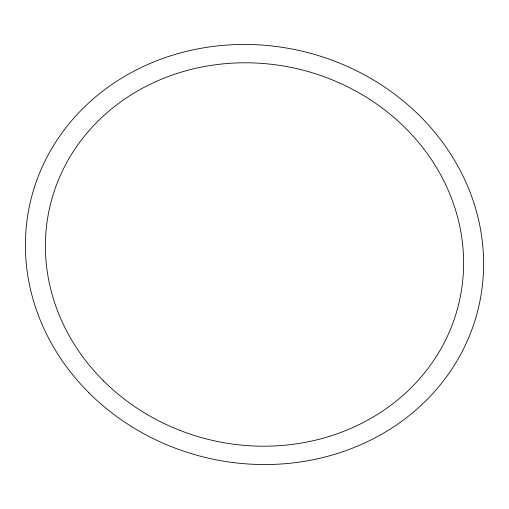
<?xml version="1.0" encoding="UTF-8"?>
<svg xmlns="http://www.w3.org/2000/svg" width="509" height="509" viewBox="0 0 509 509"><rect width="100%" height="100%" fill="white"/><g stroke="black" fill="none" stroke-linecap="round" stroke-linejoin="round"><path stroke-width="0.76" d="M88.903 392.783A230.221 208.824 13.5 0 0 474.413 322.28A230.221 208.824 13.5 0 0 200.183 48.438A230.221 208.824 13.5 0 0 88.903 392.783M103.359 380.713A210.128 190.595 13.5 0 0 455.224 316.363A210.128 190.595 13.5 0 0 204.923 66.424A210.128 190.595 13.5 0 0 103.359 380.713"/></g></svg>
